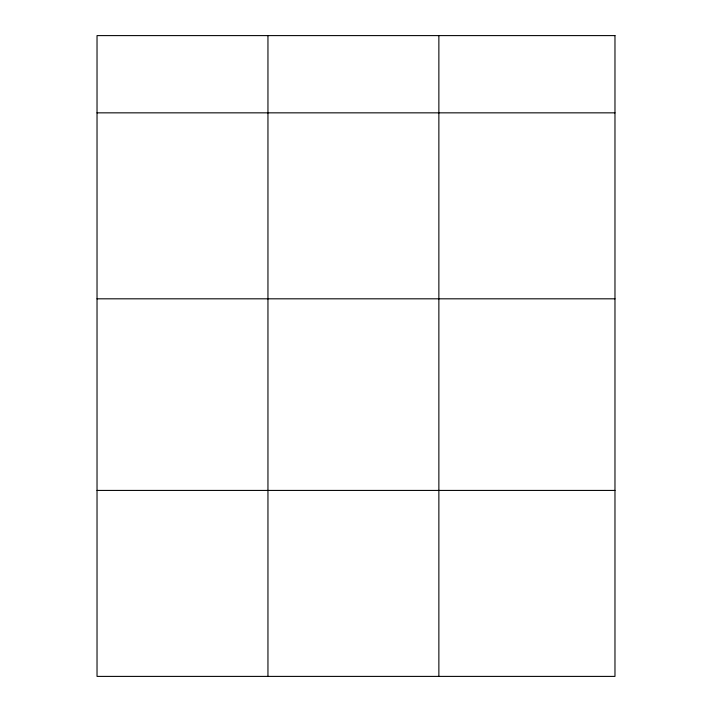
<?xml version="1.0" encoding="UTF-8"?>
<svg xmlns="http://www.w3.org/2000/svg" width="712" height="712" viewBox="0 0 712 712"><rect width="100%" height="100%" fill="white"/><g stroke="black" fill="none" stroke-linecap="round" stroke-linejoin="round"><path stroke-width="1.07" d="M97.028 112.843L614.972 112.843M97.028 298.817L614.972 298.817M97.028 490.426L614.972 490.426M438.868 35.6L438.868 676.4M267.952 35.6L267.952 676.4M614.972 35.6L97.028 35.6L97.028 676.4L614.972 676.4L614.972 35.6"/></g></svg>
